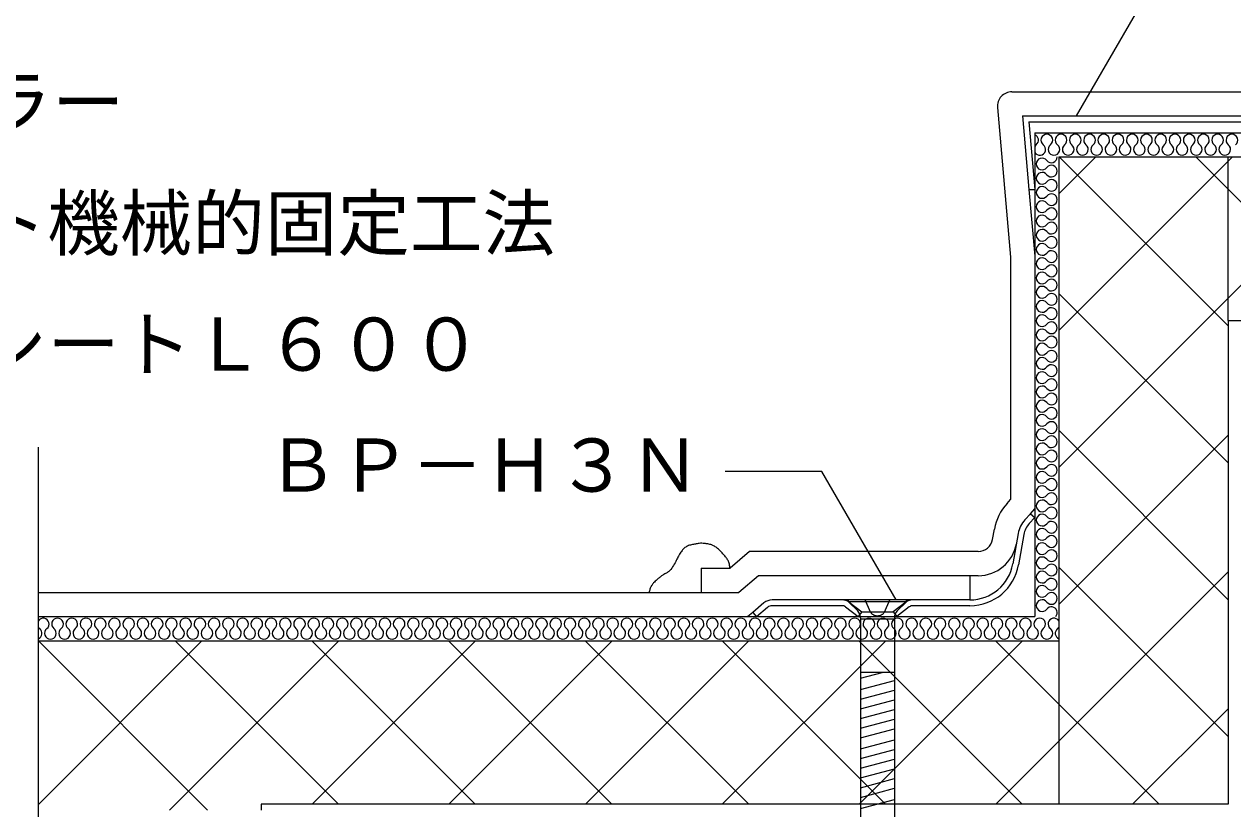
# Model space of a CAD drawing. Units: millimetres, scale not verified. Extents: x -665 to 665, y -465 to 450.
# Drawn here: x 2.9 to 252.8, y -53.9 to 108.2 of the extents above; entities that cross this region are included whole.
import ezdxf
from ezdxf.enums import TextEntityAlignment as Align

# ---------------------------------------------------------------- set-up
doc = ezdxf.new("R2010")
doc.units = ezdxf.units.MM
doc.header["$LTSCALE"] = 5
doc.linetypes.add('DASHED3', pattern=[4, 3, -1])
for name, color, linetype in [('0-1_線色１（水色）', 4, 'Continuous'), ('0-2_線色２（白）', 7, 'Continuous'), ('0-4_線色４（黄）', 2, 'Continuous'), ('0-6_鋼板・アングル', 2, 'Continuous'), ('0-7_ビス', 4, 'Continuous'), ('0-A_文字', 7, 'Continuous'), ('0-D_断熱・ハッチ', 4, 'Continuous')]:
    doc.layers.add(name, color=color, linetype=linetype)
doc.styles.add('ＭＳ ゴシック', font='')
doc.styles.get('ＭＳ ゴシック').set_extended_font_data('MS Gothic')

msp = doc.modelspace()

# ---------------------------------------------------------------- linework, layer by layer
at = {"layer": '0-1_線色１（水色）'}
for centre, start, end in [((211.437, 84.258), 307.52351, 69.09236), ((214.381, 84.258), 307.52351, 232.47649), ((217.324, 84.258), 307.52351, 232.47649), ((220.268, 84.258), 307.52351, 232.47649), ((223.212, 84.258), 307.52351, 232.47649), ((226.156, 84.258), 307.52351, 232.47649), ((229.1, 84.258), 307.52351, 232.47649), ((232.044, 84.258), 307.52351, 232.47649), ((234.988, 84.258), 307.52351, 232.47649), ((237.932, 84.258), 307.52351, 232.47649), ((240.876, 84.258), 307.52351, 232.47649), ((243.82, 84.258), 307.52351, 232.47649), ((246.764, 84.258), 307.52351, 232.47649), ((249.708, 84.258), 307.52351, 232.47649), ((252.651, 84.258), 307.52351, 232.47649), ((212.909, 82.341), 127.52351, 149.46414), ((212.909, 82.341), 210.53586, 52.47649), ((215.852, 82.341), 127.52351, 52.47649), ((218.796, 82.341), 127.52351, 52.47649), ((221.74, 82.341), 127.52351, 52.47649), ((224.684, 82.341), 127.52351, 52.47649), ((227.628, 82.341), 127.52351, 52.47649), ((230.572, 82.341), 127.52351, 52.47649), ((233.516, 82.341), 127.52351, 52.47649), ((236.46, 82.341), 127.52351, 52.47649), ((239.404, 82.341), 127.52351, 52.47649), ((242.348, 82.341), 127.52351, 52.47649), ((245.292, 82.341), 127.52351, 52.47649), ((248.236, 82.341), 127.52351, 52.47649), ((251.18, 82.341), 127.52351, 52.47649), ((213.409, 79.327), 37.52351, 322.47649), ((215.326, 80.799), 217.52351, 0), ((213.409, 76.383), 37.52351, 322.47649), ((215.326, 77.855), 217.52351, 142.47649), ((215.326, 74.911), 217.52351, 142.47649), ((213.409, 73.439), 37.52351, 322.47649), ((215.326, 71.967), 217.52351, 142.47649), ((213.409, 70.495), 37.52351, 322.47649), ((215.326, 69.024), 217.52351, 142.47649), ((213.409, 67.552), 37.52351, 322.47649), ((213.409, 64.608), 37.52351, 322.47649), ((215.326, 66.08), 217.52351, 142.47649), ((213.409, 61.664), 37.52351, 322.47649), ((215.326, 63.136), 217.52351, 142.47649), ((215.326, 60.192), 217.52351, 142.47649), ((213.409, 58.72), 37.52351, 322.47649), ((215.326, 57.248), 217.52351, 142.47649), ((213.409, 55.776), 37.52351, 322.47649), ((215.326, 54.304), 217.52351, 142.47649), ((213.409, 52.832), 37.52351, 322.47649), ((215.326, 51.36), 217.52351, 142.47649), ((213.409, 49.888), 37.52351, 322.47649), ((213.409, 46.944), 37.52351, 322.47649), ((215.326, 48.416), 217.52351, 142.47649), ((213.409, 44), 37.52351, 322.47649), ((215.326, 45.472), 217.52351, 142.47649), ((215.326, 42.528), 217.52351, 142.47649), ((213.409, 41.056), 37.52351, 322.47649), ((215.326, 39.584), 217.52351, 142.47649), ((213.409, 38.112), 37.52351, 322.47649), ((215.326, 36.64), 217.52351, 142.47649), ((213.409, 35.168), 37.52351, 322.47649), ((213.409, 32.224), 37.52351, 322.47649), ((215.326, 33.696), 217.52351, 142.47649), ((213.409, 29.281), 37.52351, 322.47649), ((215.326, 30.753), 217.52351, 142.47649), ((213.409, 26.337), 37.52351, 322.47649), ((215.326, 27.809), 217.52351, 142.47649), ((215.326, 24.865), 217.52351, 142.47649), ((213.409, 23.393), 37.52351, 322.47649), ((215.326, 21.921), 217.52351, 142.47649), ((213.409, 20.449), 37.52351, 322.47649), ((215.326, 18.977), 217.52351, 142.47649), ((213.409, 17.505), 37.52351, 322.47649), ((213.409, 14.561), 37.52351, 322.47649), ((215.326, 16.033), 217.52351, 142.47649), ((213.409, 11.617), 37.52351, 322.47649), ((215.326, 13.089), 217.52351, 142.47649), ((215.326, 10.145), 217.52351, 142.47649), ((213.409, 8.673), 37.52351, 322.47649), ((215.326, 7.201), 217.52351, 142.47649), ((213.409, 5.729), 37.52351, 322.47649), ((215.326, 4.257), 217.52351, 142.47649), ((213.409, 2.785), 37.52351, 322.47649), ((215.326, 1.313), 217.52351, 142.47649), ((213.409, -0.159), 37.52351, 322.47649), ((213.409, -3.103), 37.52351, 322.47649), ((215.326, -1.631), 217.52351, 142.47649), ((213.409, -6.046), 37.52351, 322.47649), ((215.326, -4.575), 217.52351, 142.47649), ((215.326, -7.518), 217.52351, 142.47649), ((213.409, -8.99), 37.52351, 322.47649), ((215.326, -10.462), 217.52351, 142.47649), ((213.409, -11.934), 37.52351, 322.47649), ((215.326, -13.406), 318.87027, 142.47649), ((6.834, -15.743), 307.52351, 147.64908), ((9.778, -15.743), 307.52351, 232.47649), ((12.722, -15.743), 307.52351, 232.47649), ((15.666, -15.743), 307.52351, 232.47649), ((18.61, -15.743), 307.52351, 232.47649), ((21.554, -15.743), 307.52351, 232.47649), ((24.498, -15.743), 307.52351, 232.47649), ((27.442, -15.743), 307.52351, 232.47649), ((30.386, -15.743), 307.52351, 232.47649), ((33.33, -15.743), 307.52351, 232.47649), ((36.273, -15.743), 307.52351, 232.47649), ((39.217, -15.743), 307.52351, 232.47649), ((42.161, -15.743), 307.52351, 232.47649), ((45.105, -15.743), 307.52351, 232.47649), ((48.049, -15.743), 307.52351, 232.47649), ((50.993, -15.743), 307.52351, 232.47649), ((53.937, -15.743), 307.52351, 232.47649), ((56.881, -15.743), 307.52351, 232.47649), ((59.825, -15.743), 307.52351, 232.47649), ((62.769, -15.743), 307.52351, 232.47649), ((65.713, -15.743), 307.52351, 232.47649), ((68.657, -15.743), 307.52351, 232.47649), ((71.601, -15.743), 307.52351, 232.47649), ((74.544, -15.743), 307.52351, 232.47649), ((77.488, -15.743), 307.52351, 232.47649), ((80.432, -15.743), 307.52351, 232.47649), ((83.376, -15.743), 307.52351, 232.47649), ((86.32, -15.743), 307.52351, 232.47649), ((89.264, -15.743), 307.52351, 232.47649), ((92.208, -15.743), 307.52351, 232.47649), ((95.152, -15.743), 307.52351, 232.47649), ((98.096, -15.743), 307.52351, 232.47649), ((101.04, -15.743), 307.52351, 232.47649), ((103.984, -15.743), 307.52351, 232.47649), ((106.928, -15.743), 307.52351, 232.47649), ((109.871, -15.743), 307.52351, 232.47649), ((112.815, -15.743), 307.52351, 232.47649), ((115.759, -15.743), 307.52351, 232.47649), ((118.703, -15.743), 307.52351, 232.47649), ((121.647, -15.743), 307.52351, 232.47649), ((124.591, -15.743), 307.52351, 232.47649), ((127.535, -15.743), 307.52351, 232.47649), ((130.479, -15.743), 307.52351, 232.47649), ((133.423, -15.743), 307.52351, 232.47649), ((136.367, -15.743), 307.52351, 232.47649), ((139.311, -15.743), 307.52351, 232.47649), ((142.255, -15.743), 307.52351, 232.47649), ((145.199, -15.743), 307.52351, 232.47649), ((148.142, -15.743), 307.52351, 232.47649), ((151.086, -15.743), 307.52351, 232.47649), ((154.03, -15.743), 307.52351, 232.47649), ((156.974, -15.743), 307.52351, 232.47649), ((159.918, -15.743), 307.52351, 232.47649), ((162.862, -15.743), 307.52351, 232.47649), ((165.806, -15.743), 307.52351, 232.47649), ((168.75, -15.743), 307.52351, 232.47649), ((171.694, -15.743), 307.52351, 232.47649), ((174.638, -15.743), 307.52351, 232.47649), ((177.582, -15.743), 307.52351, 232.47649), ((180.526, -15.743), 307.52351, 232.47649), ((183.469, -15.743), 307.52351, 232.47649), ((186.413, -15.743), 307.52351, 232.47649), ((189.357, -15.743), 307.52351, 232.47649), ((192.301, -15.743), 307.52351, 232.47649), ((195.245, -15.743), 307.52351, 232.47649), ((198.189, -15.743), 307.52351, 232.47649), ((201.133, -15.743), 307.52351, 232.47649), ((204.077, -15.743), 307.52351, 232.47649), ((207.021, -15.743), 307.52351, 232.47649), ((209.965, -15.743), 307.52351, 232.47649), ((212.909, -15.743), 307.52351, 232.47649), ((215.853, -15.743), 32.84225, 232.47649), ((6.834, -15.743), 212.35092, 232.47649), ((5.362, -17.659), 291.92467, 52.47649), ((8.306, -17.659), 127.52351, 52.47649), ((11.25, -17.659), 127.52351, 52.47649), ((14.194, -17.659), 127.52351, 52.47649), ((17.138, -17.659), 127.52351, 52.47649), ((20.082, -17.659), 127.52351, 52.47649), ((23.026, -17.659), 127.52351, 52.47649), ((25.97, -17.659), 127.52351, 52.47649), ((28.914, -17.659), 127.52351, 52.47649), ((31.858, -17.659), 127.52351, 52.47649), ((34.801, -17.659), 127.52351, 52.47649), ((37.745, -17.659), 127.52351, 52.47649), ((40.689, -17.659), 127.52351, 52.47649), ((43.633, -17.659), 127.52351, 52.47649), ((46.577, -17.659), 127.52351, 52.47649), ((49.521, -17.659), 127.52351, 52.47649), ((52.465, -17.659), 127.52351, 52.47649), ((55.409, -17.659), 127.52351, 52.47649), ((58.353, -17.659), 127.52351, 52.47649), ((61.297, -17.659), 127.52351, 52.47649), ((64.241, -17.659), 127.52351, 52.47649), ((67.185, -17.659), 127.52351, 52.47649), ((70.129, -17.659), 127.52351, 52.47649), ((73.072, -17.659), 127.52351, 52.47649), ((76.016, -17.659), 127.52351, 52.47649), ((78.96, -17.659), 127.52351, 52.47649), ((81.904, -17.659), 127.52351, 52.47649), ((84.848, -17.659), 127.52351, 52.47649), ((87.792, -17.659), 127.52351, 52.47649), ((90.736, -17.659), 127.52351, 52.47649), ((93.68, -17.659), 127.52351, 52.47649), ((96.624, -17.659), 127.52351, 52.47649), ((99.568, -17.659), 127.52351, 52.47649), ((102.512, -17.659), 127.52351, 52.47649), ((105.456, -17.659), 127.52351, 52.47649), ((108.4, -17.659), 127.52351, 52.47649), ((111.343, -17.659), 127.52351, 52.47649), ((114.287, -17.659), 127.52351, 52.47649), ((117.231, -17.659), 127.52351, 52.47649), ((120.175, -17.659), 127.52351, 52.47649), ((123.119, -17.659), 127.52351, 52.47649), ((126.063, -17.659), 127.52351, 52.47649), ((129.007, -17.659), 127.52351, 52.47649), ((131.951, -17.659), 127.52351, 52.47649), ((134.895, -17.659), 127.52351, 52.47649), ((137.839, -17.659), 127.52351, 52.47649), ((140.783, -17.659), 127.52351, 52.47649), ((143.727, -17.659), 127.52351, 52.47649), ((146.67, -17.659), 127.52351, 52.47649), ((149.614, -17.659), 127.52351, 52.47649), ((152.558, -17.659), 127.52351, 52.47649), ((155.502, -17.659), 127.52351, 52.47649), ((158.446, -17.659), 127.52351, 52.47649), ((161.39, -17.659), 127.52351, 52.47649), ((164.334, -17.659), 127.52351, 52.47649), ((167.278, -17.659), 127.52351, 52.47649), ((170.222, -17.659), 127.52351, 52.47649), ((173.166, -17.659), 127.52351, 52.47649), ((176.11, -17.659), 127.52351, 52.47649), ((179.054, -17.659), 127.52351, 52.47649), ((181.998, -17.659), 127.52351, 52.47649), ((184.941, -17.659), 127.52351, 52.47649), ((187.885, -17.659), 127.52351, 52.47649), ((190.829, -17.659), 127.52351, 52.47649), ((193.773, -17.659), 127.52351, 52.47649), ((196.717, -17.659), 127.52351, 52.47649), ((199.661, -17.659), 127.52351, 52.47649), ((202.605, -17.659), 127.52351, 52.47649), ((205.549, -17.659), 127.52351, 52.47649), ((208.493, -17.659), 127.52351, 52.47649), ((211.437, -17.659), 127.52351, 52.47649), ((214.381, -17.659), 127.52351, 52.47649), ((217.325, -17.659), 127.52351, 247.78971), ((215.853, -15.743), 307.52351, 327.15775)]:
    msp.add_arc(centre, 1.208, start, end, dxfattribs=at)
at = {"layer": '0-2_線色２（白）'}
for p, q in [((211.868, 85.799), (211.868, -14.201)), ((211.868, 85.799), (467.333, 85.799)), ((216.868, 80.799), (216.868, -53.001)), ((216.868, 80.799), (467.333, 80.799)), ((251.868, 46.999), (251.868, 80.799)), ((210.663, 74.059), (211.868, 60.29)), ((5.813, -64.865), (5.813, 20.799)), ((210.98, 7.057), (211.868, 8.034)), ((154.764, -5.75), (150.712, -9.201)), ((200.208, -5.75), (154.764, -5.75)), ((198.488, -5.75), (198.488, -10.75)), ((142.874, -9.201), (150.712, -9.201)), ((5.813, -14.201), (211.868, -14.201)), ((153.568, -13.336), (152.553, -14.201)), ((5.813, -19.201), (216.868, -19.201))]:
    msp.add_line(p, q, dxfattribs=at)
for points in [[(144.477, 0.771), (144.268, 0.81), (144.057, 0.844), (143.934, 0.861), (143.786, 0.879), (143.529, 0.906), (143.273, 0.925), (143.017, 0.935), (142.762, 0.933), (142.508, 0.919), (142.361, 0.904), (142.254, 0.891), (142.07, 0.862), (141.886, 0.827), (141.702, 0.789), (141.518, 0.749), (141.333, 0.709), (141.225, 0.686), (141.103, 0.661), (140.892, 0.617), (140.683, 0.571), (140.476, 0.519), (140.273, 0.456), (140.077, 0.38), (139.966, 0.329), (139.867, 0.276), (139.701, 0.172), (139.543, 0.056), (139.393, -0.072), (139.249, -0.209), (139.113, -0.354), (139.038, -0.441), (138.954, -0.544), (138.816, -0.725), (138.685, -0.911), (138.562, -1.102), (138.445, -1.295), (138.332, -1.492), (138.268, -1.606), (138.201, -1.729)], [(148.872, -4.201), (148.853, -4.07), (148.82, -3.845), (148.783, -3.622), (148.737, -3.401), (148.682, -3.185), (148.613, -2.973), (148.566, -2.853), (148.525, -2.761), (148.446, -2.605), (148.359, -2.453), (148.265, -2.305), (148.165, -2.159), (148.06, -2.017), (147.998, -1.936), (147.923, -1.841), (147.793, -1.68), (147.66, -1.522), (147.525, -1.367), (147.388, -1.214), (147.249, -1.062), (147.168, -0.974), (147.082, -0.883), (146.933, -0.728), (146.781, -0.574), (146.626, -0.424), (146.467, -0.278), (146.304, -0.136), (146.206, -0.057), (146.119, 0.012), (145.964, 0.126), (145.805, 0.234), (145.642, 0.335), (145.474, 0.427), (145.303, 0.511), (145.201, 0.555), (145.087, 0.599), (144.888, 0.667), (144.684, 0.723), (144.477, 0.771)], [(138.201, -1.729), (138.087, -1.943), (137.975, -2.157), (137.864, -2.372), (137.753, -2.588), (137.642, -2.804), (137.577, -2.929), (137.488, -3.098), (137.332, -3.388), (137.168, -3.672), (136.993, -3.949), (136.804, -4.216), (136.599, -4.469), (136.471, -4.608), (136.425, -4.655), (136.343, -4.734), (136.259, -4.811), (136.172, -4.885), (136.083, -4.956), (135.992, -5.024), (135.938, -5.062), (135.848, -5.121), (135.69, -5.218), (135.529, -5.309), (135.366, -5.398), (135.203, -5.487), (135.042, -5.579), (134.95, -5.635), (134.858, -5.694), (134.702, -5.802), (134.55, -5.915), (134.4, -6.032), (134.253, -6.152), (134.107, -6.274), (134.022, -6.346), (133.916, -6.435), (133.735, -6.59), (133.556, -6.748), (133.38, -6.909), (133.21, -7.075)], [(133.21, -7.075), (133.047, -7.249), (132.956, -7.353), (132.904, -7.415), (132.818, -7.524), (132.736, -7.637), (132.658, -7.752), (132.585, -7.871), (132.518, -7.992), (132.482, -8.064), (132.435, -8.165), (132.364, -8.344), (132.302, -8.527), (132.247, -8.713), (132.198, -8.901), (132.152, -9.091), (132.127, -9.201)]]:
    msp.add_lwpolyline(points, dxfattribs=at)
msp.add_arc((200.208, 2.25), 8, 270, 350, dxfattribs=at)
at = {"layer": '0-4_線色４（黄）'}
for p, q in [((207.152, 94.25), (293.139, 94.25)), ((204.163, 90.989), (206.868, 60.072)), ((206.868, 60.072), (206.868, 9.967)), ((206.156, 9.184), (206.868, 9.967)), ((203.163, 1.729), (203.536, 3.844)), ((152.923, -0.75), (148.872, -4.201)), ((200.208, -0.75), (152.923, -0.75)), ((142.874, -4.201), (148.872, -4.201)), ((142.874, -4.201), (142.874, -9.201)), ((5.813, -9.201), (142.874, -9.201))]:
    msp.add_line(p, q, dxfattribs=at)
for centre, radius, start, end in [((207.152, 91.25), 3, 90, 185), ((214.073, 1.986), 10.7, 137.72631, 170), ((200.208, 2.25), 3, 270, 350)]:
    msp.add_arc(centre, radius, start, end, dxfattribs=at)
at = {"layer": '0-6_鋼板・アングル'}
for p, q in [((209.334, 89.25), (210.663, 74.059)), ((209.334, 89.25), (263.018, 89.25)), ((210.644, 88.05), (211.868, 74.059)), ((210.644, 88.05), (263.018, 88.05)), ((210.663, 74.059), (211.868, 74.059)), ((251.868, 46.999), (251.868, -53.001)), ((209.856, 5.821), (210.98, 7.057)), ((210.744, 5.013), (211.868, 6.25)), ((210.98, 7.057), (211.868, 6.25)), ((208.46, 2.976), (207.351, -3.313)), ((209.642, 2.768), (208.533, -3.521)), ((156.626, -12.308), (154.347, -14.25)), ((172.03, -10.75), (157.599, -10.75)), ((172.03, -11.95), (157.599, -11.95)), ((172.762, -12.199), (175.365, -14.201)), ((173.494, -11.248), (176.097, -13.25)), ((185.2, -11.248), (182.597, -13.25)), ((185.931, -12.199), (183.328, -14.201)), ((198.488, -10.75), (186.663, -10.75)), ((198.488, -11.95), (186.663, -11.95)), ((176.097, -13.25), (175.365, -14.201)), ((182.597, -13.25), (183.328, -14.201))]:
    msp.add_line(p, q, dxfattribs=at)
at = {"layer": '0-6_鋼板・アングル', "color": 4}
for p, q in [((186.663, -10.75), (172.03, -10.75)), ((175.365, -14.201), (183.328, -14.201)), ((176.097, -13.25), (182.597, -13.25))]:
    msp.add_line(p, q, dxfattribs=at)
at = {"layer": '0-6_鋼板・アングル'}
for points in [[(251.868, 46.999), (351.868, 46.999), (351.868, 45.799)], [(155.848, -11.395), (153.568, -13.336), (154.347, -14.25)], [(251.868, -53.001), (51.868, -53.001), (51.868, -54.201)]]:
    msp.add_lwpolyline(points, dxfattribs=at)
for centre, radius, start, end in [((214.073, 1.986), 5.7, 137.72631, 170), ((214.073, 1.986), 4.5, 137.72631, 170), ((198.488, -1.75), 9, 270, 350), ((198.488, -1.75), 10.2, 270, 350), ((157.599, -13.45), 2.7, 90, 130.42608), ((157.599, -13.45), 1.5, 90, 130.42608), ((172.03, -13.15), 2.4, 52.43141, 90), ((172.03, -13.15), 1.2, 52.43141, 90), ((186.663, -13.15), 2.4, 90, 127.56859), ((186.663, -13.15), 1.2, 90, 127.56859)]:
    msp.add_arc(centre, radius, start, end, dxfattribs=at)
at = {"layer": '0-7_ビス', "color": 7}
for p, q in [((173.347, -11.135), (173.347, -10.75)), ((185.347, -10.75), (173.347, -10.75)), ((185.347, -11.135), (173.347, -11.135)), ((175.261, -13.049), (173.347, -11.135)), ((183.432, -13.049), (185.347, -11.135)), ((185.347, -11.135), (185.347, -10.75)), ((175.847, -14.463), (175.847, -83.729)), ((182.847, -14.75), (175.847, -14.75)), ((182.847, -14.463), (182.847, -83.729)), ((182.847, -25.75), (175.847, -25.75))]:
    msp.add_line(p, q, dxfattribs=at)
at = {"layer": '0-7_ビス', "color": 7, "linetype": 'DASHED3'}
for p, q in [((177.879, -13.299), (176.797, -10.75)), ((180.814, -13.299), (181.897, -10.75))]:
    msp.add_line(p, q, dxfattribs=at)
at = {"layer": '0-7_ビス'}
for p, q in [((175.847, -26.95), (180.324, -25.75)), ((175.847, -29.256), (182.847, -27.38)), ((175.847, -31.256), (182.847, -29.38)), ((175.847, -33.256), (182.847, -31.38)), ((175.847, -35.256), (182.847, -33.38)), ((175.847, -37.256), (182.847, -35.38)), ((175.847, -39.256), (182.847, -37.38)), ((175.847, -41.562), (182.847, -39.686)), ((175.847, -43.562), (182.847, -41.686)), ((175.847, -45.562), (182.847, -43.686)), ((175.847, -47.562), (182.847, -45.686)), ((175.847, -49.562), (182.847, -47.686)), ((175.847, -51.562), (182.847, -49.686)), ((175.847, -53.868), (182.847, -51.993))]:
    msp.add_line(p, q, dxfattribs=at)
at = {"layer": '0-7_ビス', "color": 7}
for centre, start, end in [((173.847, -14.463), 0, 45), ((184.847, -14.463), 135, 180)]:
    msp.add_arc(centre, 2, start, end, dxfattribs=at)
at = {"layer": '0-7_ビス', "color": 7, "linetype": 'DASHED3'}
msp.add_arc((179.347, -12.189), 1.84, 217.11751, 322.88248, dxfattribs=at)
at = {"layer": '0-A_文字'}
for p, q in [((220.55, 89.25), (250.312, 140.799)), ((167.88, 15.799), (147.88, 15.799)), ((183.208, -10.75), (167.88, 15.799))]:
    msp.add_line(p, q, dxfattribs=at)
at = {"layer": '0-D_断熱・ハッチ'}
for p, q in [((216.868, 16.604), (281.063, 80.799)), ((216.868, 44.888), (252.779, 80.799)), ((216.868, 73.172), (224.495, 80.799)), ((216.925, 80.799), (251.868, 45.857)), ((245.21, 80.799), (279.01, 46.999)), ((216.868, 52.572), (251.868, 17.572)), ((216.868, 24.288), (251.868, -10.712)), ((216.868, -11.681), (251.868, 23.319)), ((203.832, -53.001), (251.868, -4.965)), ((216.868, -3.996), (251.868, -38.996)), ((5.813, -53.029), (39.642, -19.201)), ((5.813, -19.216), (40.799, -54.201)), ((32.926, -54.201), (67.926, -19.201)), ((34.083, -19.201), (67.883, -53.001)), ((62.367, -19.201), (96.167, -53.001)), ((62.411, -53.001), (96.21, -19.201)), ((90.651, -19.201), (124.451, -53.001)), ((90.695, -53.001), (124.495, -19.201)), ((118.936, -19.201), (152.735, -53.001)), ((118.979, -53.001), (152.779, -19.201)), ((147.22, -19.201), (181.02, -53.001)), ((147.263, -53.001), (181.063, -19.201)), ((175.504, -19.201), (209.304, -53.001)), ((175.548, -53.001), (209.347, -19.201)), ((203.788, -19.201), (237.588, -53.001)), ((232.116, -53.001), (251.868, -33.249))]:
    msp.add_line(p, q, dxfattribs=at)

# ---------------------------------------------------------------- texts
at = {"layer": '0-A_文字', "style": 'ＭＳ ゴシック'}
for s, p in [('プルーフシーラー', (-96.392, 83.299)), ('塩ビシート機械的固定工法', (-67.379, 58.299)), ('ラジアルシートＬ６００', (-67.379, 33.299)), ('ＢＰ－Ｈ３Ｎ', (52.88, 8.299))]:
    msp.add_text(s, height=11, dxfattribs=at).set_placement(p, align=Align.BOTTOM_LEFT)

doc.saveas('drawing.dxf')
